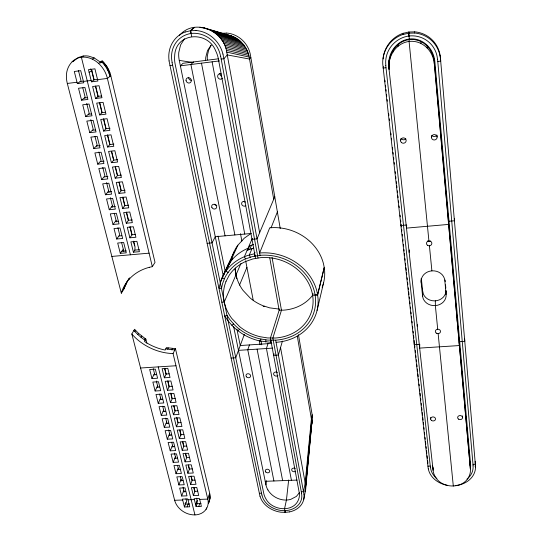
<?xml version="1.0" encoding="UTF-8"?>
<svg xmlns="http://www.w3.org/2000/svg" width="542" height="542" viewBox="0 0 542 542"><rect width="100%" height="100%" fill="white"/><g stroke="black" fill="none" stroke-linecap="round" stroke-linejoin="round"><path stroke-width="0.81" d="M430.646 419.061L430.653 417.476M431.452 137.587L431.459 135.9M209.707 493.356L209.991 498.294L208.46 503.355L209.524 499.724L209.232 494.778L209.707 493.356L175.445 348.675L166.408 347.618L165.181 350.044L162.966 349.59A49.769 42.181 26.4 0 1 147.329 343.276L144.538 341.507L145.859 339.116L138.542 333.391L134.599 329.272L131.828 333.994L174.653 500.286A21.321 16.409 18.5 0 0 176.78 505.151C180.649 511.194 187.742 515.083 194.937 514.9A15.623 11.999 18.6 0 0 199.077 514.25C203.724 512.989 207.572 508.931 208.094 504.074A21.294 16.355 18.9 0 0 207.796 499.107L173.061 353.553L175.445 348.675M303.771 499.406L305.641 489.514L311.914 421.988L297.294 336.142M437.706 329.218L435.355 305.607A11.802 10.386 0.7 0 1 422.604 296.176L422.699 291.494L421.337 278.554M196.082 506.587L194.138 498.694L199.463 498.504L201.387 506.411L196.082 506.587L197.085 503.687L197.153 500.503L196.59 498.206M427.137 47.981L427.177 46.084L423.607 43.109L419.576 40.968L415.233 39.742A20.637 20.122 -36.4 0 0 409.271 39.62C399.258 40.799 391.405 49.552 389.725 59.241A28.096 27.31 -34.4 0 0 389.413 67.316L389.054 69.362A28.313 27.527 -33.4 0 1 389.373 61.226C390.802 53.455 395.917 46.253 403.255 43.069A20.799 20.278 -35.3 0 1 409.081 41.456A20.799 20.278 -35.3 0 1 415.091 41.585C422.902 42.859 429.46 48.739 432.381 55.982A28.157 27.506 -32.1 0 1 434.318 63.922L470.381 468.857A23.035 18.367 4 0 1 469.867 474.25C465.273 489.717 441.1 489.616 434.657 475.612A23.103 18.408 3.5 0 1 433.092 470.341L388.838 67.384M422.604 296.176L421.141 282.321L421.229 278.507M417.252 326.128L417.299 324.658M133.42 252.199L130.879 241.854L136.896 241.312L139.416 251.671L133.42 252.199L134.87 250.113L135.033 246.8L133.664 241.197M420.87 43.441L420.965 41.585M409.149 252.348L409.285 249.903M265.756 341.988L265.878 339.875M406.69 225.005L406.493 228.121L448.613 224.408L448.485 221.299M305.641 489.514L305.532 484.819L311.697 419.704M305.288 490.11L305.126 491.784L311.914 421.988M305.444 488.43L311.846 420.836M311.894 423.133L311.575 425.389M400.572 140.852L400.775 138.82M409.271 39.62L409.081 41.456L428.925 240.946M288.669 479.941L286.427 500.036L284.536 508.823L285.377 512.359L289.442 511.885M414.494 31.876L408.959 32.012L409.217 39.038C398.959 40.243 390.89 49.193 389.163 59.125A28.658 27.859 -34.4 0 0 388.844 67.384M408.959 32.012L408.444 33.238L408.925 36.124M267.911 489.948A21.937 17.31 13.8 0 1 265.953 484.894L266.508 480.747M398.024 46.287L398.309 44.417M260.533 341.114L260.865 339.035M392.862 52.215L393.187 50.298M383.411 66.727L383.147 68.068L385.992 67.723M312.185 414.725L311.46 418.322L305.2 482.99L303.534 491.682L301.305 491.763M317.07 310.437L323.669 282.436M313.032 293.676L312.626 295.268L317.612 294.787L316.819 290.959A50.42 44.112 18.9 0 0 259.638 253.006L269.733 227.803A47.533 42.256 19 0 1 323.499 263.812L324.238 267.47L317.612 294.787L318.066 298.832A50.42 44.112 18.9 0 1 276.061 342.307M324.238 267.47L317.646 294.983L315.132 295.078M149.294 267.314L152.322 266.664L107.397 78.427A27.5 23.916 49.5 0 0 104.511 70.961C100.839 64.288 94.471 58.76 86.835 57.398A20.271 17.662 50 0 0 81.388 57.262C72.384 58.224 66.368 67.188 66.429 75.805A27.52 24.044 49.6 0 0 67.31 83.454L121.32 293.188L121.699 291.847A50.006 42.323 26.4 0 1 149.287 267.314M121.32 293.188C124.789 288.568 125.514 282.429 129.558 278.093L128.833 279.184L129.762 278.053M127.424 281.257L123.522 289.855M282.423 341.087L278.398 355.024L273.629 355.335L274.069 353.845M269.774 257.965L279.15 310.227L270.411 338.086L299.15 492.251A22.181 17.385 14.2 0 1 299.17 497.454C295.702 513.179 272.159 511.343 265.776 498.633A22.222 17.439 13.8 0 1 263.785 493.532L175.161 64.247A28.367 26.226 52.4 0 1 174.66 56.138C175.235 32.344 207.742 30.291 215.682 50.873A28.347 26.084 52.1 0 1 218.338 58.773L255.553 258.378M267.965 343.675L266.44 348.52L291.413 480.3M209.625 497.78L210.1 496.35M209.612 498.762L210.079 497.332M209.524 499.724L209.991 498.294M209.361 500.673L209.835 499.243M208.833 502.488L209.605 500.164M209.232 494.778L207.803 499.107L199.68 499.392M209.436 495.788L209.91 494.358M209.564 496.784L210.039 495.354M206.089 509.338L206.583 507.874M225.533 270.932L227.884 265.214L232.342 258.473C229.971 264.659 224.72 269.34 223.29 275.993L179.26 60.392A27.92 25.86 53.1 0 1 178.772 52.398L180.601 44.911L184.551 38.733M198.731 506.499L199.727 503.599M195.648 504.839L197.153 500.503M249.456 344.915L247.762 349.753L273.92 480.978M193.379 495.612L191.407 487.617L196.766 487.414L198.718 495.415L193.379 495.612L194.903 491.309L193.928 487.326M187.092 506.899L188.128 503.999M184.449 506.987L182.458 499.114L187.762 498.925L189.734 506.804L184.449 506.987L186.536 501.214L185.947 498.87M190.642 484.494L188.643 476.398L194.036 476.181L196.008 484.284L190.642 484.494L192.193 480.239L191.204 476.208M244.32 334.434L235.756 357.774L231.068 358.079M181.678 496.038L179.666 488.064L184.998 487.861L186.99 495.842L181.678 496.038L183.806 490.32M187.864 473.234L185.845 465.036L191.265 464.806L193.264 473.01L187.864 473.234L189.449 469.026L188.447 464.941M178.874 484.948L176.834 476.872L182.193 476.655L184.219 484.738L178.874 484.948L181.035 479.297M185.059 461.831L183.013 453.532L188.467 453.288L190.486 461.594L185.059 461.831L186.665 457.672L185.56 453.159M176.035 473.722L173.968 465.544L179.361 465.314L181.407 473.498L176.035 473.722L178.237 468.125M182.214 450.287L180.147 441.879L185.628 441.615L187.674 450.036L182.214 450.287L183.853 446.174L182.735 441.608M271.047 227.85L277.382 211.908M173.162 462.353L171.069 454.074L176.489 453.83L178.562 462.116L173.162 462.353L175.398 456.825M179.334 438.593L177.234 430.077L182.749 429.799L184.829 438.329L179.334 438.593L181.001 434.528L179.869 429.908M254.936 252.348L254.361 253.758L255.113 256.041M239.517 285.106L246.915 267.341M170.249 450.836L168.128 442.455L173.582 442.191L175.683 450.585L170.249 450.836L172.525 445.375M274.774 196.712L257.043 238.893L252.003 239.34M176.414 426.75L174.294 418.119L179.842 417.828L181.943 426.466L176.414 426.75L178.115 422.74L176.773 417.272M251.976 248.656L249.3 254.997L250.268 257.22M247.105 250.404L249.706 249.354L251.474 245.221L253.717 244.53M167.295 439.176L165.147 430.687L170.635 430.409L172.762 438.912L167.295 439.176L169.612 433.783M252.315 238.351L244.354 256.759L245.526 258.907M247.796 250.119L249.577 245.987L251.474 245.221M240.966 263.426L224.246 302.002L221.834 302.185M173.46 414.752L171.306 406.012L176.888 405.701L179.016 414.454L173.46 414.752L175.188 410.795L174.029 406.046M164.307 427.367L162.133 418.763L167.654 418.471L169.809 427.082L164.307 427.367L166.665 422.035M170.466 402.591L168.284 393.736L173.901 393.411L176.055 402.279L170.466 402.591L172.227 398.695L170.852 393.086M250.594 233.751L244.259 238.216L237.884 245.201A35.542 31.619 20.4 0 0 234.178 251.576L231.373 258.446M161.286 415.402L159.077 406.683L164.632 406.378L166.814 415.104L161.286 415.402L163.684 410.145M271.217 342.395L259.178 340.843A50.42 44.112 18.9 0 1 239.774 332.097L238.073 330.803A37.432 32.561 19.4 0 1 231.847 325.254L227.755 320.512L224.828 316.061L226.976 315.241L229.74 319.434L233.622 323.953A35.562 30.935 19.4 0 0 239.544 329.231L241.156 330.457A47.892 41.903 18.9 0 0 259.611 338.777L267.626 340.091L275.668 340.173A47.892 41.903 18.9 0 0 314.97 294.157A47.892 41.903 18.9 0 0 260.065 255.336L251.942 256.712L244.354 259.374A47.892 41.903 18.9 0 0 229.212 270.966L228.107 272.484A35.806 31.348 20.1 0 0 224.415 278.798L222.45 283.961L221.475 288.588L219.022 288.1L221.292 279.543L234.178 251.576M227.85 266.149L229.801 261.915M228.975 264.598L225.994 271.095A37.703 33.008 20.2 0 0 222.105 277.748L224.415 278.798M230.919 260.37L237.884 245.201M220.242 282.612L222.952 276.732M223.622 275.275L224.28 273.839M225.953 270.214L227.986 265.804M228.663 264.327L230.696 259.916M167.431 390.274L165.222 381.304L170.872 380.965L173.054 389.949L167.431 390.274L169.226 386.432L167.83 380.755M158.217 403.282L155.981 394.447L161.57 394.129L163.779 402.97L158.217 403.282L160.662 398.099M164.362 377.794L162.119 368.702L167.803 368.343L170.019 377.449L164.362 377.794L166.184 374.014L164.843 368.546M155.114 390.999L152.851 382.056L158.467 381.71L160.703 390.674L155.114 390.999L157.6 385.897M165.798 348.831L171.787 349.732L172.383 348.52M151.963 378.553L149.673 369.488L155.324 369.136L157.593 378.214L151.963 378.553L154.497 373.533M167.674 349.204L168.284 348.005M145.202 340.308L144.416 339.814L145.08 338.628M144.416 339.814L141.035 337.307L141.706 336.121M141.035 337.307L137.858 334.57L138.542 333.391M137.858 334.57L134.917 331.623L135.608 330.451M299.557 492.522L296.379 496.418L290.81 499.345A16.199 12.757 13.9 0 1 286.427 500.036A16.199 12.757 13.9 0 1 281.84 499.656C276.135 498.518 270.871 494.988 267.911 489.948M152.322 266.664L155.012 262.389L110.805 75.731C109.45 70.074 106.422 64.823 102.14 60.873L98.624 63.428M123.901 288.513L124.626 287.409M211.095 45.447L208.616 50.203L207.396 55.63A24.871 23.34 52.8 0 0 207.342 59.911M125.27 285.085L125.995 283.988M100.771 62.886L102.14 60.873M100.372 62.852L101.293 61.51C105.548 65.494 108.61 70.731 109.965 76.402L107.397 78.427L97.567 79.66M120.29 253.351L126.252 252.829L123.671 242.504L117.689 243.046L120.29 253.351L123.291 249.205M129.877 237.809L135.913 237.26L133.352 226.752L127.295 227.322L129.877 237.809L132.085 234.774L135.283 234.483M116.665 239.015L122.661 238.473L120.046 227.999L114.023 228.561L116.665 239.015L119.721 234.977L117.926 227.796M126.286 223.223L132.356 222.647L129.762 211.99L123.664 212.579L126.286 223.223L128.535 220.269L132.302 219.91M250.851 57.337L249.537 59.044L227.261 54.911L223.907 58.719L221.183 59.064M112.987 224.476L119.023 223.907L116.367 213.284L110.304 213.873L112.987 224.476L116.103 220.547M122.641 208.419L128.745 207.823L126.117 197.01L119.978 197.62L122.641 208.419L124.931 205.553L128.725 205.181M109.254 209.727L115.331 209.131L112.634 198.358L106.537 198.968L109.254 209.727L112.431 205.913M118.942 193.399L125.087 192.776L122.417 181.807L116.245 182.444L118.942 193.399L121.279 190.628L125.094 190.242M105.473 194.761L111.584 194.144L108.854 183.21L102.709 183.846L105.473 194.761L108.705 191.069M211.156 45.027L207.511 50.575L205.77 57.316A25.047 23.489 52.4 0 0 205.655 60.182M231.38 260.567L233.677 257.972A49.457 43.502 18.9 0 1 246.752 248.832L248.697 248.046M115.189 178.162L121.374 177.519L118.671 166.38L112.451 167.044L115.189 178.162L117.573 175.486L121.415 175.08M101.632 179.571L107.783 178.935L105.013 167.837L98.827 168.501L101.632 179.571L104.924 176.008L102.763 167.383M238.073 330.803L239.544 329.231M73.123 61.47L78.272 57.506L83.278 56.016A20.162 17.588 50.1 0 1 88.692 56.144L94.145 57.892L100.419 62.147M111.381 162.695L117.607 162.031L114.857 150.73L108.603 151.421L111.381 162.695L113.806 160.12L117.675 159.7M179.368 35.393L180.567 34.126M97.729 164.165L103.928 163.501L101.11 152.241L94.891 152.925L97.729 164.165L101.09 160.73L98.895 151.977M184.971 503.708L186.021 502.651M193.44 61.964L190.906 64.512L225.059 235.838M107.512 147.004L113.786 146.306L110.995 134.843L104.694 135.554L107.512 147.004L109.992 144.524L113.881 144.091M93.78 148.528L100.013 147.837L97.154 136.415L90.893 137.119L93.78 148.528L97.201 145.229L94.972 136.34M103.59 131.076L109.904 130.351L107.072 118.712L100.731 119.457L103.59 131.076L106.117 128.705L110.033 128.251M181.001 33.733C196.658 18.523 224.192 31.741 226.746 52.1L259.638 232.728M89.762 132.661L96.036 131.943L93.136 120.344L86.835 121.083L89.762 132.661L93.251 129.497L90.785 119.653M99.606 114.911L105.961 114.159L103.088 102.336L96.7 103.109L99.606 114.911L102.181 112.641L105.548 112.241M194.341 27.357L190.425 30.745L185.378 31.978M194.7 27.31L190.425 30.745L191.726 36.429M85.69 116.55L92.005 115.805L89.064 104.03L82.716 104.796L85.69 116.55L89.247 113.529L86.713 103.434M95.561 98.495L101.964 97.716L99.044 85.717L92.614 86.51L95.561 98.495L98.19 96.334L101.578 95.92M109.965 76.402L110.805 75.731M109.559 74.877L110.405 74.207M81.551 100.195L87.912 99.423L84.925 87.465L78.529 88.265L81.551 100.195L85.175 97.316L82.804 87.858M109.064 73.366L109.911 72.703M108.488 71.876L109.342 71.212M107.838 70.419L108.691 69.755M107.106 68.99L107.96 68.333M91.463 81.828L97.899 81.022L94.938 68.834L88.461 69.661L91.463 81.828L94.139 79.782L97.546 79.356M106.3 67.608L107.153 66.957M105.419 66.273L106.279 65.623M104.47 64.986L105.338 64.342M103.461 63.76L104.328 63.123M102.391 62.601L103.265 61.964M77.35 83.59L83.753 82.79L80.717 70.65L74.288 71.476L77.35 83.59L81.049 80.866L78.441 70.46M231.847 325.254L233.622 323.953M89.132 72.384L91.842 70.406L90.67 68.868M92.309 59.153L94.145 57.892M83.278 56.016L81.388 57.262L130.405 254.801M72.1 61.781L74.03 60.508M249.706 249.354L253.737 248.121M403.167 33.313L408.573 32.059M403.004 34.498L408.831 33.191L414.393 33.048M254.679 253.69L246.996 255.695L243.087 257.267A50.42 44.112 18.9 0 0 227.152 269.496L225.994 271.095L228.107 272.484M458.126 485.192L455.158 485.585M221.685 33.272L226.664 33.116M218.507 58.793L183.013 63.285L180.371 65.839L219.51 60.9M169.951 65.548L172.62 65.209M80.135 81.544L83.095 81.171M67.303 83.454L77.011 82.242M83.414 81.436L91.124 80.467M84.281 98.034L87.221 97.675M437.787 61.476L440.693 61.124L440.653 59.803M88.366 114.274L91.286 113.928M92.384 130.276L95.5 129.924M96.354 146.049L100.223 145.615M100.256 161.584L104.105 161.17M104.111 176.895L107.926 176.496M107.905 191.983L111.699 191.597M111.645 206.861L115.412 206.488M115.331 221.522L118.325 221.238M118.962 235.98L121.74 235.723M251.359 233.473L215.269 236.718L212.044 242.884L207.091 243.324M400.85 225.526L406.154 225.052M449.027 221.244L454.433 220.77L454.318 218.717M121.801 251.271L126.252 250.878M134.87 250.113L139.348 249.713M111.848 256.427L149.104 253.161M263.148 306.447L264.692 306.332M271.847 343.418L240.248 345.532L236.915 329.109M238.48 350.362L272.707 348.106M459.711 341.711L464.812 341.379L464.657 338.872M140.588 368.004L175.974 365.755M153.867 374.779L156.475 374.617M166.184 374.014L169.179 373.831M156.977 387.164L159.572 387.008M169.226 386.432L172.2 386.256M160.053 399.386L162.627 399.237M172.227 398.695L175.188 398.526M163.088 411.453L165.649 411.31M175.188 410.795L178.128 410.633M409.217 39.038C419.359 37.615 429.291 44.451 432.916 53.773A28.496 27.838 -33.3 0 1 434.88 61.829L470.598 464.44A23.333 18.652 3.9 0 1 470.341 468.857L434.305 61.903A27.933 27.296 -33.3 0 0 432.381 54.031L430.138 49.776L427.177 46.084M166.082 423.363L168.63 423.227M178.115 422.74L181.042 422.591M169.036 435.118L171.57 434.996M181.001 434.528L183.907 434.386M171.956 446.73L174.477 446.615M183.853 446.174L186.746 446.039M174.842 458.193L177.342 458.085M186.665 457.672L189.544 457.543M177.688 469.514L180.174 469.413M189.449 469.026L192.308 468.905M427.909 466.167L430.26 466.073M472.99 464.338L475.388 464.243L475.192 461.337M180.5 480.7L182.972 480.598M192.193 480.239L195.032 480.124M265.221 481.316L297.009 480.083M183.277 491.743L185.737 491.648M194.903 491.309L197.728 491.201M259.313 493.288L261.508 493.206M174.653 500.286L182.681 500.002M187.979 499.812L194.354 499.582M185.5 504.087L189.443 503.952M197.085 503.687L201.048 503.552M260.045 496.262A22.811 17.879 14 0 0 280.885 512.204L285.377 512.359M196.055 30.555L190.784 30.691L191.163 33.577M279.489 309.13L269.692 307.863L262.748 305.62A42.771 38.028 19 0 1 250.329 298.168L243.019 290.397A42.771 38.028 19 0 1 235.363 268.094M279.15 310.227L283.757 310.146A42.872 38.089 19 0 0 312.795 295.072M171.787 349.732L174.856 349.881M173.061 353.553L169.971 353.398A50.006 42.323 26.4 0 1 132.844 335.18L131.828 333.994M179.26 60.392L193.094 62.513M226.786 34.837C238.04 36.389 247.362 45.955 249.198 57.073L273.703 199.26M226.746 52.1L249.198 57.073M226.366 50.311L248.873 55.467M225.858 48.509L248.432 53.841M225.242 46.727L247.89 52.242M224.517 44.979L247.247 50.67M223.677 43.279L246.508 49.139M222.742 41.626L245.675 47.655M221.705 40.033L244.754 46.219M220.574 38.502L243.751 44.844M219.347 37.046L242.653 43.536M218.04 35.664L241.488 42.296M216.658 34.37L240.248 41.131M215.194 33.17L238.941 40.054M213.67 32.059L237.565 39.058M212.078 31.057L236.143 38.15M199.89 27.175L202.254 27.879M210.438 30.156L234.666 37.344M203.487 27.689L231.597 36.023M201.692 27.371L233.148 36.632M133.908 330.444L134.917 331.623M106.571 182.566L109.057 192.464M110.372 197.708L112.777 207.288M114.274 213.263L116.442 221.902M121.713 242.911L123.861 251.468M145.859 339.116L146.868 343.154M153.264 368.621L154.843 374.922M156.381 381.046L157.885 387.042M159.66 394.109L161.001 399.454M162.695 406.209L164.016 411.48M165.689 418.153L166.997 423.356M168.65 429.942L170.025 435.409M171.76 442.34L172.925 446.981M174.456 453.078L175.798 458.41M177.62 465.693L178.63 469.697M180.432 476.885L181.428 480.842M183.006 487.15L184.185 491.851M259.984 496.269L169.043 60.934M158.217 366.887L194.937 514.9M91.456 69.918L93.874 79.782M95.69 87.187L98.102 97.052M99.511 102.804L101.93 112.675M103.746 120.073L105.758 128.298M107.573 135.696L109.586 143.921M111.401 151.32L113.21 158.718M115.222 166.943L117.241 175.168M119.05 182.566L121.069 190.784M122.682 197.363L124.694 205.587M126.503 212.986L128.319 220.391M129.931 226.969L131.74 234.368M133.556 241.766L134.565 245.878M164.551 368.275L165.947 374M167.756 381.358L169.158 387.083M170.96 394.441L171.963 398.533M173.765 405.89L174.964 410.795M176.97 418.973L177.769 422.245M179.775 430.423L180.974 435.328M182.579 441.865L183.575 445.958M185.581 454.135L186.38 457.401M188.386 465.578L189.185 468.85M190.987 476.208L191.99 480.3M193.792 487.658L194.598 490.93M91.842 70.406L94.139 79.782M95.663 86.029L98.19 96.334M99.694 102.485L102.181 112.641M103.664 118.698L106.117 128.705M107.601 134.775L109.992 144.524M111.652 151.313L113.806 160.12M115.446 166.807L117.573 175.486M119.186 182.078L121.279 190.628M122.871 197.125L124.931 205.553M126.543 212.132L128.535 220.269M130.127 226.752L132.085 234.774M222.992 54.051L260.065 255.336M172.044 62.438L261.881 495.009M233.582 326.386L265.953 484.894M218.04 236.021L225.276 271.684M234.95 269.205L236.827 278.71M201.488 63.177L234.889 234.95M257.084 349.136L282.653 480.639M240.458 233.649L241.881 241.068M245.662 260.817L253.209 300.193M261.122 341.501L261.752 344.807M259.239 340.545L260.031 344.692M212.118 61.835L244.754 234.063M275.668 340.173L304.042 494.697M220.662 56.253L258.012 257.978M301.637 493.572L272.85 338.1L281.461 310.227L272.057 257.436M280.546 347.585L305.532 484.819M280.234 228.528L250.194 53.787A25.609 23.97 53.1 0 0 226.664 33.048M298.446 334.665L312.571 417.225M428.261 468.884L382.747 64.003A29.437 28.685 -35.3 0 1 402.977 34.424M440.239 55.711L475.571 466.987M440.28 57.012L440.504 58.861M284.882 510.598L285.085 512.366M385.748 65.535L430.423 467.536M384.922 80.175L385.111 81.856M385.491 85.223L385.68 86.903M385.958 89.423L386.148 91.103M386.527 94.471L386.717 96.151M387.096 99.511L387.279 101.198M388.695 113.806L388.885 115.487M389.264 118.854L389.454 120.534M390.87 133.142L391.06 134.829M391.432 138.19L391.622 139.87M392.476 147.438L392.659 149.111M393.038 152.451L393.221 154.124M393.6 157.465L393.783 159.138M394.163 162.478L394.346 164.151M395.193 171.672L395.382 173.338M395.755 176.685L395.945 178.352M396.317 181.699L396.507 183.365M396.785 185.872L396.974 187.546M397.347 190.886L397.537 192.559M397.909 195.899L398.099 197.573M398.478 200.913L398.661 202.586M399.041 205.926L399.224 207.6M400.071 215.12L400.26 216.793M400.633 220.133L400.823 221.807M401.1 224.313L401.385 226.82M401.663 229.327L401.852 231M402.225 234.34L402.415 236.014M402.787 239.354L402.977 241.027M403.356 244.367L403.539 246.041M403.919 249.388L404.102 251.054M404.386 253.561L404.576 255.235M404.949 258.581L405.138 260.248M405.511 263.595L405.701 265.268M405.978 267.775L406.263 270.282M406.541 272.789L406.73 274.462M407.103 277.802L407.293 279.476M407.672 282.816L407.855 284.489M408.234 287.829L408.417 289.503M408.702 292.009L408.98 294.516M409.264 297.023L409.454 298.696M409.827 302.043L410.016 303.71M410.389 307.057L410.579 308.73M410.951 312.07L411.141 313.743M411.419 316.25L411.608 317.924M411.981 321.264L412.171 322.937M412.55 326.277L412.733 327.951M413.112 331.291L413.295 332.964M413.58 335.471L413.858 337.978M414.142 340.484L414.244 344.658L419.759 344.305L419.664 348.099L459.399 345.552L459.203 341.745M414.705 345.518L414.894 347.192M415.274 350.552L415.463 352.232M415.836 355.586L416.026 357.266M416.31 359.786L416.493 361.46M416.873 364.82L417.062 366.5M417.347 369.014L417.625 371.534M417.909 374.055L418.194 376.568M418.478 379.088L418.661 380.769M419.041 384.122L419.23 385.802M419.603 389.156L419.793 390.836M420.077 393.356L420.362 395.87M420.639 398.39L420.829 400.071M421.209 403.424L421.398 405.104M421.676 407.598L421.954 410.091M422.232 412.584L422.516 415.077M422.794 417.57L423.072 420.064M423.356 422.557L423.539 424.217M423.912 427.543L424.101 429.203M424.474 432.53L424.657 434.189M425.036 437.516L425.219 439.176M425.497 441.669L425.782 444.162M426.059 446.655L426.249 448.322M426.527 450.815L426.805 453.308M427.082 455.802L427.367 458.295M427.645 460.788L427.923 463.274M324.265 267.66L324.651 271.332A47.533 42.256 19 0 1 322.869 285.275M429.406 245.79L431.899 270.858A11.883 10.535 0.3 0 1 444.813 280.492L446.113 294.428A11.802 10.386 0.7 0 1 435.382 305.6L435.321 300.844M438.146 333.648L453.308 486.086M445.063 279.984L445.219 281.61M445.517 284.862L445.822 288.114M437.59 59.261L473.119 465.822M462.495 415.883L462.577 417.469M457.238 319.685L457.428 323.378M475.32 462.841L475.375 464.074A23.895 19.112 3.7 0 1 475.144 466.574M450.646 245.621L450.788 248.88M270.81 340.247L270.892 342.381M445.998 290.526L446.113 294.428M437.082 135.304L437.109 136.99A2.845 2.696 -12.9 0 1 433.078 139.761A2.845 2.696 -12.9 0 1 432.658 135.107A2.845 2.696 -12.9 0 1 437.109 136.99M434.305 61.903L434.318 63.915M433.085 467.414L433.092 470.341M470.544 465.199A23.286 18.624 3.9 0 1 470.442 466.303M473.031 465.822A21.599 17.242 3.7 0 1 466.987 479.101M436.906 478.647A21.605 17.242 3.7 0 1 430.511 467.536M433.336 469.25A23.401 18.692 3.4 0 1 433.017 468.166M432.773 467.075A23.401 18.692 3.4 0 1 432.618 465.978M408.912 35.996A26.477 25.813 -35.2 0 1 437.482 59.268M385.857 65.521A26.483 25.813 -35.3 0 1 408.912 35.996M388.858 61.754A28.584 27.784 -34.7 0 1 389.021 60.101M436.805 134.992A2.818 2.669 -13.6 0 1 431.96 135.507M405.822 138.833A2.778 2.656 -6 0 1 401.419 138.745M447.421 485.341A24.011 19.166 3.7 0 1 428.322 468.877M475.51 466.987A24.004 19.166 3.7 0 1 458.146 485.239M383.14 58.922A29.282 28.536 -36 0 1 403.14 33.245M414.501 31.802A29.275 28.536 -35.9 0 1 440.158 55.724M414.406 32.974A29.424 28.685 -35.2 0 1 440.206 57.025M445.998 291.095A11.687 10.312 0.5 0 1 434.582 300.878A11.687 10.312 0.5 0 1 422.699 291.494M421.141 282.321A11.883 10.535 0.3 0 1 431.927 270.851M430.727 241.061A2.663 2.412 -1.3 0 1 427.489 240.953M470.117 464.453A22.879 18.286 3.9 0 1 470.178 465.537M301.555 493.579A20.521 16.077 14 0 1 284.896 510.672A20.521 16.084 14 0 1 261.962 495.002M220.56 56.266A26.28 24.227 52.6 0 0 191.143 33.448A26.28 24.234 52.6 0 0 172.146 62.418M295.736 471.174A2.256 1.802 13.5 0 1 292.605 471.296A2.256 1.802 13.5 0 1 292.131 468.715A2.256 1.802 13.5 0 1 295.255 468.586M191.732 80.331A2.771 2.547 49.4 0 1 188.562 77.289M221.692 76.28A2.778 2.595 49.8 0 1 219.903 73.421M222.579 78.15A2.805 2.615 49.3 0 1 219.029 78.746A2.805 2.615 49.3 0 1 217.884 75.175A2.805 2.615 49.3 0 1 221.238 73.956M245.153 202.18A2.575 2.344 27.5 0 1 244.083 201.394M245.797 205.73A2.602 2.364 27.4 0 1 241.644 204.002A2.602 2.364 27.4 0 1 245.018 201.563M216.786 205.235A2.561 2.31 30.4 0 1 214.429 204.259M277.883 375.389A2.378 1.999 16 0 1 274.604 375.586A2.378 1.999 16 0 1 274.069 372.727A2.378 1.999 16 0 1 277.348 372.53M169.118 60.928A29.207 26.937 52.6 0 1 185.35 31.91M303.981 494.69A22.811 17.872 14 0 1 289.462 511.926M196.055 30.481A29.207 26.931 52.6 0 1 222.918 54.064M312.517 417.225A20.962 17.222 14.2 0 1 311.636 423.912M322.632 285.973A47.533 42.256 19 0 1 322.124 287.362M225.98 281.461L224.849 284.74A45.372 39.695 18.9 0 0 231.719 318.364L239.503 326.508A45.372 39.695 18.9 0 0 260.045 336.717L267.646 337.957L275.275 338.032A45.372 39.695 18.9 0 0 312.483 294.442A45.372 39.695 18.9 0 0 260.499 257.667L252.809 258.961L245.621 261.481A45.372 39.695 18.9 0 0 229.198 275.282L225.98 281.461M431.513 420.443A2.453 2.019 4 0 0 435.504 419.339A2.453 2.019 4 0 0 432.252 417.015A2.453 2.019 4 0 0 431.513 420.443M458.491 419.108A2.48 2.032 2.2 0 0 462.536 417.997A2.48 2.032 2.2 0 0 459.291 415.66A2.48 2.032 2.2 0 0 458.491 419.108M401.588 142.648A2.812 2.683 -5.4 0 0 406.134 140.967A2.812 2.683 -5.4 0 0 402.374 138.054A2.812 2.683 -5.4 0 0 401.588 142.648M436.263 333.12A2.575 2.222 1.6 0 0 440.463 331.846A2.575 2.222 1.6 0 0 437.048 329.34A2.575 2.222 1.6 0 0 436.263 333.12M427.442 245.241A2.69 2.432 -1.1 0 0 431.811 243.778A2.69 2.432 -1.1 0 0 428.241 241.088A2.69 2.432 -1.1 0 0 427.442 245.241M265.79 472.007A2.243 1.782 15.1 0 0 269.577 471.852A2.243 1.782 15.1 0 0 267.138 469.209A2.243 1.782 15.1 0 0 265.79 472.007M186.048 80.677A2.805 2.575 49 0 0 190.438 82.526A2.805 2.575 49 0 0 189.51 77.872A2.805 2.575 49 0 0 186.048 80.677M211.902 207.491A2.588 2.331 30.2 0 0 216.265 208.169A2.588 2.331 30.2 0 0 214.354 204.28A2.588 2.331 30.2 0 0 211.902 207.491M246.508 376.859A2.364 1.978 18.1 0 0 250.479 376.622A2.364 1.978 18.1 0 0 247.89 373.723A2.364 1.978 18.1 0 0 246.508 376.859"/></g></svg>
